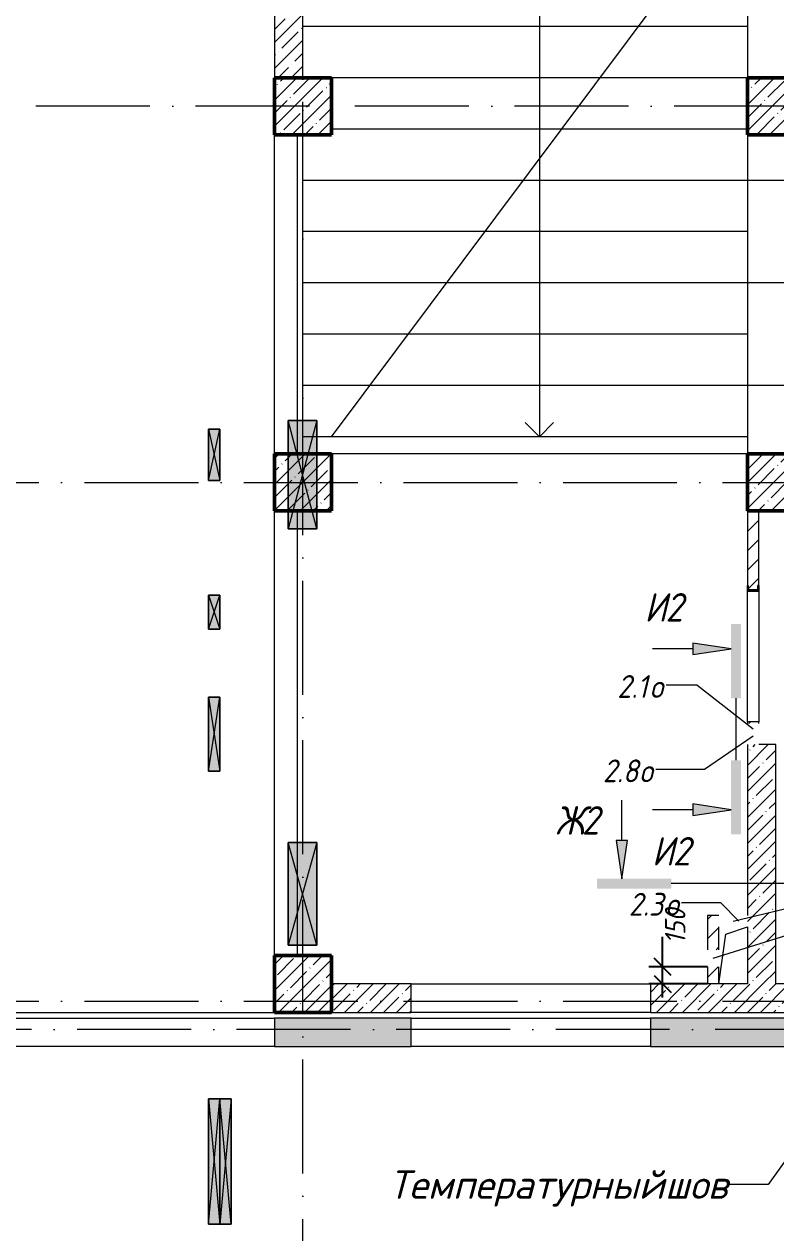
# Model space of a CAD drawing. Header units: millimetres. Extents: x -537608 to 253996, y -217170 to 186033.
# Drawn here: x -177244 to -170648, y -49141 to -38537 of the extents above; entities that cross this region are included whole.
import ezdxf

# ---------------------------------------------------------------- set-up
doc = ezdxf.new("R2010")
doc.units = ezdxf.units.MM
doc.linetypes.add('200_ШТРИХ_ш1п0_6_', pattern=[160, 100, -60])
doc.linetypes.add('50_200_ШТРИХ_1Т_ш5_п1_п1_', pattern=[1400, 1000, -200, 0, -200])
for name, color, linetype, lineweight in [('A-____-____-DIMS', 7, 'Continuous', 9), ('A-____-NOTE-TEXT', 7, 'Continuous', 9), ('A-____-NOTE-TEXT-1', 7, 'Continuous', 5), ('A-DETL-____-OTLN-4', 7, 'Continuous', 18), ('A-DETL-GENF-OTLN', 7, 'Continuous', 9), ('A-FLOR-____-OTLN', 7, 'Continuous', 9), ('A-GENM-____-MCUT', 7, 'Continuous', 25), ('A-GENM-____-OTLN', 7, 'Continuous', 9), ('A-GENM-____-OTLN-1', 7, 'Continuous', 25), ('A-GLAZ-____-IDEN', 7, 'Continuous', 9), ('A-GLAZ-____-OTLN', 7, 'Continuous', 9), ('A-WALL-____-MCUT-1', 7, 'Continuous', 9), ('A-WALL-____-OTLN', 7, 'Continuous', 9), ('A-WALL-____-PATT-1', 7, 'Continuous', 9), ('A-WALL-FNSH-MCUT-1', 7, 'Continuous', 9), ('G-____-____-TEXT', 7, 'Continuous', 9), ('I-WALL-____-OTLN', 7, 'Continuous', 9), ('S-COLS-____-MCUT', 7, 'Continuous', 50), ('S-COLS-____-OTLN', 7, 'Continuous', 9), ('S-GRID-____-OTLN-1', 7, '50_200_ШТРИХ_1Т_ш5_п1_п1_', 9), ('S-STRS-____-OTLN-1', 7, 'Continuous', 9)]:
    doc.layers.add(name, color=color, linetype=linetype, lineweight=lineweight)
for name, color, linetype, lineweight, true_color in [('A-DETL-GENF-OTLN-4', 9, '200_ШТРИХ_ш1п0_6_', 9, 0x808080), ('A-DETL-GENF-OTLN-5', 7, 'Continuous', 5, 0xc0c0c0), ('A-GLAZ-____-OTLN-1', 7, 'Continuous', 9, 0xc0c0c0)]:
    doc.layers.add(name, color=color, linetype=linetype, lineweight=lineweight, true_color=true_color)
doc.styles.add('ISOCPEUR_I', font='isocpeui.ttf', dxfattribs={"height": 300})
doc.styles.add('ISOCPEUR_I_10', font='isocpeui.ttf', dxfattribs={"width": 0.9, "height": 180})
doc.styles.add('ISOCPEUR_I_9', font='isocpeui.ttf', dxfattribs={"width": 0.9, "height": 250})
doc.dimstyles.new('ISO-1_8_0_9К_СРЕДНИЙ_Кладочные_3', dxfattribs={"dimscale": 304.8, "dimtxt": 179.276612, "dimasz": 0.492126, "dimexe": 0.393701, "dimexo": 0, "dimgap": 0, "dimtad": 1, "dimdec": 3, "dimrnd": 0.001, "dimdsep": 46, "dimtxsty": 'ISOCPEUR_I_10', "dimblk1": 'OBLIQUE', "dimblk2": 'OBLIQUE', "dimsah": 1, "dimcen": 0.09, "dimdle": 0.393701, "dimazin": 0, "dimtfac": 1, "dimtdec": 4, "dimtix": 1, "dimtmove": 0, "dimatfit": 3, "dimfxl": 1, "dimtvp": 1, "dimtolj": 1, "dimtzin": 0, "dimarcsym": 2})
pattern_1 = [(45, (-184647.67, -56738.29), (-84.8528, 84.8528), [])]
pattern_2 = [(45, (-184647.67, -56738.29), (-114.04925, 114.04925), []), (45, (-184533.62, -56738.29), (-114.04925, 114.04925), [201.612, -40.322, 3.353, -36.97])]

# ---------------------------------------------------------------- blocks, each defined once
blk = doc.blocks.new('BSC_Колонна _Прямоугольная - 500х500-V103-АР1_План отверстий 2 этажа в осях 1-64_А-ГГ')
at = {"layer": 'S-COLS-____-OTLN'}
h = blk.add_hatch(dxfattribs=at)
h.set_pattern_fill('FP_132', color=256, style=0, pattern_type=2)
h.set_pattern_definition([(45, (-9850, -9781.04), (-114.0493, 114.0493), []), (45, (-9735.95, -9781.04), (-114.0493, 114.0493), [201.613, -40.323, 3.353, -36.97])])
h.paths.add_polyline_path([(-250, -250), (250, -250), (250, 250), (-250, 250)], flags=0)
at = {"layer": 'S-COLS-____-MCUT'}
for p, q in [((250, 250), (-250, 250)), ((-250, 250), (-250, -250)), ((250, -250), (250, 250)), ((-250, -250), (250, -250))]:
    blk.add_line(p, q, dxfattribs=at)
blk = doc.blocks.new('BSC_Колонна _Прямоугольная - 500х500-V105-АР1_План отверстий 2 этажа в осях 1-64_А-ГГ')
at = {"layer": 'S-COLS-____-OTLN'}
h = blk.add_hatch(dxfattribs=at)
h.set_pattern_fill('FP_134', color=256, style=0, pattern_type=2)
h.set_pattern_definition([(45, (-9850, -17481.04), (-114.0493, 114.0493), []), (45, (-9735.95, -17481.04), (-114.0493, 114.0493), [201.613, -40.323, 3.353, -36.97])])
h.paths.add_polyline_path([(-250, -250), (250, -250), (250, 250), (-250, 250)], flags=0)
at = {"layer": 'S-COLS-____-MCUT'}
for p, q in [((250, 250), (-250, 250)), ((-250, 250), (-250, -250)), ((250, -250), (250, 250)), ((-250, -250), (250, -250))]:
    blk.add_line(p, q, dxfattribs=at)
blk = doc.blocks.new('BSC_Колонна _Прямоугольная - 500х700-V110-АР1_План отверстий 2 этажа в осях 1-64_А-ГГ')
at = {"layer": 'S-COLS-____-OTLN'}
h = blk.add_hatch(dxfattribs=at)
h.set_pattern_fill('FP_139', color=256, style=0, pattern_type=2)
h.set_pattern_definition([(315, (-17481.04, 14100), (114.0493, 114.0493), []), (315, (-17481.04, 13985.95), (114.0493, 114.0493), [201.612, -40.322, 3.353, -36.97])])
h.paths.add_polyline_path([(-250, 350), (-250, -350), (250, -350), (250, 350)], flags=0)
at = {"layer": 'S-COLS-____-MCUT'}
for p, q in [((250, 350), (-250, 350)), ((-250, 350), (-250, -350)), ((250, -350), (250, 350)), ((-250, -350), (250, -350))]:
    blk.add_line(p, q, dxfattribs=at)
blk = doc.blocks.new('BSC_Колонна _Прямоугольная - 500х700-V134-АР1_План отверстий 2 этажа в осях 1-64_А-ГГ')
at = {"layer": 'S-COLS-____-OTLN'}
h = blk.add_hatch(dxfattribs=at)
h.set_pattern_fill('FP_164', color=256, style=0, pattern_type=2)
h.set_pattern_definition([(315, (-14181.04, 14100), (114.0493, 114.0493), []), (315, (-14181.04, 13985.95), (114.0493, 114.0493), [201.612, -40.322, 3.353, -36.97])])
h.paths.add_polyline_path([(-250, 350), (-250, -350), (250, -350), (250, 350)], flags=0)
at = {"layer": 'S-COLS-____-MCUT'}
for p, q in [((250, 350), (-250, 350)), ((-250, 350), (-250, -350)), ((250, -350), (250, 350)), ((-250, -350), (250, -350))]:
    blk.add_line(p, q, dxfattribs=at)
blk = doc.blocks.new('154_Стойка_СКБ_Швеллер - СМ-2180_100-28318692-АР1_План отверстий 2 этажа в осях 1-64_А-ГГ')
at = {"layer": 'A-GENM-____-MCUT'}
for p, q in [((171, 50), (125, 50)), ((125, 50), (125, -50)), ((129.5, 42.4), (171, 42.4)), ((129.5, -42.4), (129.5, 42.4)), ((171, 42.4), (171, 50)), ((125, -50), (171, -50)), ((171, -42.4), (129.5, -42.4)), ((171, -50), (171, -42.4))]:
    blk.add_line(p, q, dxfattribs=at)
blk = doc.blocks.new('AR_Отверстие прямоугольное _в плите_ - AR_Отверстие прямоугольное _в плите_-V185-АР1_План отверстий 2 этажа в осях 1-64_А-ГГ')
at = {"layer": 'A-GENM-____-OTLN'}
for p, q in [((-63, 188), (125, 250)), ((-125, -250), (-63, 188))]:
    blk.add_line(p, q, dxfattribs=at)
blk = doc.blocks.new('AR_Отверстие прямоугольное _в стене__БезПР - AR_Отверстие прямоугольное _в стене__БезПР-30590122-АР1_План отверстий 2 этажа в осях 1-64_А-ГГ')
at = {"layer": 'A-GLAZ-____-OTLN-1'}
blk.add_hatch(color=256, dxfattribs=at).paths.add_polyline_path([(475, -125), (475, 125), (-475, 125), (-475, -125)], flags=0)
at = {"layer": 'A-DETL-GENF-OTLN'}
for p, q in [((-475, -125), (-475, 125)), ((-475, 125), (475, 125)), ((475, 125), (-475, -125)), ((-475, 125), (475, -125)), ((475, 125), (-475, 125)), ((-475, 125), (-475, -125)), ((475, 125), (475, -125)), ((475, -125), (475, 125)), ((475, -125), (-475, -125)), ((-475, -125), (475, -125))]:
    blk.add_line(p, q, dxfattribs=at)
at = {"layer": 'A-GLAZ-____-OTLN'}
blk.add_line((475, 125), (-475, 125), dxfattribs=at)
blk = doc.blocks.new('AR_Отверстие прямоугольное _в стене__БезПР - AR_Отверстие прямоугольное _в стене__БезПР-30590124-АР1_План отверстий 2 этажа в осях 1-64_А-ГГ')
at = {"layer": 'A-GLAZ-____-OTLN-1'}
blk.add_hatch(color=256, dxfattribs=at).paths.add_polyline_path([(450, -125), (450, 125), (-450, 125), (-450, -125)], flags=0)
at = {"layer": 'A-DETL-GENF-OTLN'}
for p, q in [((-450, -125), (-450, 125)), ((-450, 125), (450, 125)), ((450, 125), (-450, -125)), ((-450, 125), (450, -125)), ((450, 125), (-450, 125)), ((-450, 125), (-450, -125)), ((450, 125), (450, -125)), ((450, -125), (450, 125)), ((450, -125), (-450, -125)), ((-450, -125), (450, -125))]:
    blk.add_line(p, q, dxfattribs=at)
at = {"layer": 'A-GLAZ-____-OTLN'}
blk.add_line((450, 125), (-450, 125), dxfattribs=at)
blk = doc.blocks.new('AR_Отверстие прямоугольное _в стене__БезПР - AR_Отверстие прямоугольное _в стене__БезПР-36428237-АР1_План отверстий 2 этажа в осях 1-64_А-ГГ')
at = {"layer": 'A-GLAZ-____-OTLN'}
blk.add_hatch(color=256, dxfattribs=at).paths.add_polyline_path([(-325, -50), (325, -50), (325, 50), (-325, 50)], flags=0)
at = {"layer": 'A-DETL-GENF-OTLN'}
for p, q in [((-325, -50), (-325, 50)), ((-325, 50), (325, 50)), ((325, 50), (-325, -50)), ((-325, 50), (325, -50)), ((325, 50), (-325, 50)), ((-325, 50), (-325, -50)), ((325, 50), (325, -50)), ((325, -50), (325, 50)), ((325, -50), (-325, -50)), ((-325, -50), (325, -50))]:
    blk.add_line(p, q, dxfattribs=at)
at = {"layer": 'A-GLAZ-____-OTLN'}
blk.add_line((325, 50), (-325, 50), dxfattribs=at)
blk = doc.blocks.new('AR_Отверстие прямоугольное _в стене_ - AR_Отверстие прямоугольное _в стене__ОВ-36889588-АР1_План отверстий 2 этажа в осях 1-64_А-ГГ')
at = {"layer": 'A-GLAZ-____-OTLN'}
blk.add_hatch(color=256, dxfattribs=at).paths.add_polyline_path([(-550, -50), (550, -50), (550, 50), (-550, 50)], flags=0)
at = {"layer": 'A-DETL-GENF-OTLN'}
for p, q in [((-550, -50), (-550, 50)), ((-550, 50), (550, 50)), ((550, 50), (-550, -50)), ((-550, 50), (550, -50)), ((550, 50), (-550, 50)), ((-550, 50), (-550, -50)), ((550, 50), (550, -50)), ((550, -50), (550, 50))]:
    blk.add_line(p, q, dxfattribs=at)
blk = doc.blocks.new('AR_Отверстие прямоугольное _в стене__БезПР - AR_Отверстие прямоугольное _в стене__БезПР-36788913-АР1_План отверстий 2 этажа в осях 1-64_А-ГГ')
at = {"layer": 'A-GLAZ-____-OTLN'}
blk.add_hatch(color=256, dxfattribs=at).paths.add_polyline_path([(-225, -50), (225, -50), (225, 50), (-225, 50)], flags=0)
at = {"layer": 'A-DETL-GENF-OTLN'}
for p, q in [((-225, -50), (-225, 50)), ((-225, 50), (225, 50)), ((225, 50), (-225, -50)), ((-225, 50), (225, -50)), ((225, 50), (-225, 50)), ((-225, 50), (-225, -50)), ((225, 50), (225, -50)), ((225, -50), (225, 50)), ((225, -50), (-225, -50)), ((-225, -50), (225, -50))]:
    blk.add_line(p, q, dxfattribs=at)
at = {"layer": 'A-GLAZ-____-OTLN'}
blk.add_line((225, 50), (-225, 50), dxfattribs=at)
blk = doc.blocks.new('AR_Отверстие прямоугольное _в стене__БезПР - AR_Отверстие прямоугольное _в стене__БезПР-36788904-АР1_План отверстий 2 этажа в осях 1-64_А-ГГ')
at = {"layer": 'A-GLAZ-____-OTLN'}
blk.add_hatch(color=256, dxfattribs=at).paths.add_polyline_path([(150, -50), (150, 50), (-150, 50), (-150, -50)], flags=0)
at = {"layer": 'A-DETL-GENF-OTLN'}
for p, q in [((-150, -50), (-150, 50)), ((-150, 50), (150, 50)), ((150, 50), (-150, -50)), ((-150, 50), (150, -50)), ((150, 50), (-150, 50)), ((-150, 50), (-150, -50)), ((150, 50), (150, -50)), ((150, -50), (150, 50)), ((150, -50), (-150, -50)), ((-150, -50), (150, -50))]:
    blk.add_line(p, q, dxfattribs=at)
at = {"layer": 'A-GLAZ-____-OTLN'}
blk.add_line((150, 50), (-150, 50), dxfattribs=at)
blk = doc.blocks.new('AR_Отверстие прямоугольное _в стене_ - AR_Отверстие прямоугольное _в стене__ОВ-36943067-АР1_План отверстий 2 этажа в осях 1-64_А-ГГ')
at = {"layer": 'A-GLAZ-____-OTLN'}
blk.add_hatch(color=256, dxfattribs=at).paths.add_polyline_path([(-550, -50), (550, -50), (550, 50), (-550, 50)], flags=0)
at = {"layer": 'A-DETL-GENF-OTLN'}
for p, q in [((-550, -50), (-550, 50)), ((-550, 50), (550, 50)), ((550, 50), (-550, -50)), ((-550, 50), (550, -50)), ((550, 50), (-550, 50)), ((-550, 50), (-550, -50)), ((550, 50), (550, -50)), ((550, -50), (550, 50)), ((550, -50), (-550, -50)), ((-550, -50), (550, -50))]:
    blk.add_line(p, q, dxfattribs=at)
blk = doc.blocks.new('DET_L_Имитация разреза_ISO2-5 - Влево-36878805-АР1_План отверстий 2 этажа в осях 1-64_А-ГГ')
at = {"layer": 'A-DETL-GENF-OTLN-5'}
blk.add_line((143, 0), (687, 0), dxfattribs=at)
blk = doc.blocks.new('DET_L_Имитация разреза_ISO2-5 - Низ-36884722-АР1_План отверстий 2 этажа в осях 1-64_А-ГГ')
at = {"layer": 'A-DETL-GENF-OTLN-5'}
blk.add_line((143, 0), (1257, 0), dxfattribs=at)
blk = doc.blocks.new('_Oblique')
at = {"color": 0, "linetype": 'ByBlock', "lineweight": -2}
blk.add_line((-0.5, -0.5), (0.5, 0.5), dxfattribs=at)
blk = doc.blocks.new('*D2539')
at = {"layer": 'A-____-____-DIMS', "color": 0, "lineweight": -2, "transparency": 16777216}
for p, q in [((-171641, -46807), (-171641, -46544)), ((-171248, -46807), (-171761, -46807)), ((-171641, -47077), (-171641, -46807)), ((-171248, -46957), (-171761, -46957))]:
    blk.add_line(p, q, dxfattribs=at)
at = {"layer": 'Defpoints', "color": 0, "transparency": 16777216}
for p in [(-171641, -46807), (-171248, -46807), (-171248, -46957)]:
    blk.add_point(p, dxfattribs=at)
at = {"layer": 'A-____-____-DIMS', "color": 0, "lineweight": -2, "transparency": 16777216, "xscale": 150, "yscale": 150, "zscale": 150}
for p, rotation in [((-171641, -46807), 90), ((-171641, -46957), 270)]:
    blk.add_blockref('_Oblique', p, dxfattribs=dict(at, rotation=rotation))
at = {"layer": 'A-____-____-DIMS', "color": 0, "transparency": 16777216, "insert": (-171621, -46608), "char_height": 180, "width": 368.21, "attachment_point": 1, "rotation": 90, "line_spacing_factor": 1.149209, "style": 'ISOCPEUR_I_10'}
blk.add_mtext('\\A1;150', dxfattribs=at)

msp = doc.modelspace()

# ---------------------------------------------------------------- hatches: boundary and pattern name
at = {"layer": 'A-____-NOTE-TEXT-1'}
for points in [[(-170954.3042, -44450.341), (-170954.3042, -43800.341), (-171041.0408, -43800.341), (-171041.0408, -44450.341)], [(-171374.6822, -44066.1891), (-171041.0408, -44016.1891), (-171374.6822, -43966.1891)], [(-170954.3042, -45644.1537), (-170954.3042, -44994.1537), (-171041.0408, -44994.1537), (-171041.0408, -45644.1537)], [(-171374.6822, -45478.3057), (-171041.0408, -45428.3057), (-171374.6822, -45378.3057)], [(-172000.3975, -46033.8791), (-171950.3975, -45700.2377), (-172050.3975, -45700.2377)], [(-172216.2455, -46120.6157), (-171566.2455, -46120.6157), (-171566.2455, -46033.8791), (-172216.2455, -46033.8791)]]:
    msp.add_hatch(color=256, dxfattribs=at).paths.add_polyline_path(points, flags=0)
at = {"layer": 'A-WALL-____-PATT-1'}
h = msp.add_hatch(dxfattribs=at)
h.set_pattern_fill('FP_25', color=256, style=0, pattern_type=2)
h.set_pattern_definition(pattern_2)
h.paths.add_polyline_path([(-175047.6725, -39007.2474), (-174797.6725, -39007.2474), (-174797.6725, -38157.2474), (-175047.6725, -38157.2474), (-175047.6725, -38802.5009)], flags=0)
h.paths.add_polyline_path([(-175047.6725, -37857.2474), (-174797.6725, -37857.2474), (-174797.6725, -35107.2474), (-175047.6725, -35107.2474), (-175047.6725, -35362.5249)], flags=0)
h = msp.add_hatch(dxfattribs=at)
h.set_pattern_fill('FP_4', color=256, style=0, pattern_type=2)
h.set_pattern_definition(pattern_1)
h.paths.add_polyline_path([(-170897.6725, -44672.2474), (-170797.6725, -44672.2474), (-170797.6725, -44657.2474), (-170897.6725, -44657.2474)], flags=0)
h.paths.add_polyline_path([(-170805.2725, -43502.7474), (-170804.244, -43461.2474), (-170797.6725, -43461.2474), (-170797.6725, -42807.2474), (-170897.6725, -42807.2474), (-170897.6725, -43461.2474), (-170890.0725, -43461.2474), (-170890.0725, -43502.7474)], flags=0)
h = msp.add_hatch(dxfattribs=at)
h.set_pattern_fill('FP_25', color=256, style=0, pattern_type=2)
h.set_pattern_definition(pattern_2)
h.paths.add_polyline_path([(-170897.6725, -46957.2474), (-170647.6725, -46957.2474), (-170647.6725, -44857.2474), (-170897.6725, -44857.2474), (-170897.6725, -46457.2474)], flags=0)
h = msp.add_hatch(dxfattribs=at)
h.set_pattern_fill('FP_4', color=256, style=0, pattern_type=2)
h.set_pattern_definition(pattern_1)
h.paths.add_polyline_path([(-171247.6725, -46957.2474), (-171147.6725, -46957.2474), (-171147.6725, -46807.2474), (-171247.6725, -46807.2474)], flags=0)
h.paths.add_polyline_path([(-171187.6725, -46657.2474), (-171147.6725, -46657.2474), (-171147.6725, -46357.2474), (-171247.6725, -46357.2474), (-171247.6725, -46657.2474)], flags=0)
h = msp.add_hatch(dxfattribs=at)
h.set_pattern_fill('FP_25', color=256, style=0, pattern_type=2)
h.set_pattern_definition(pattern_2)
h.paths.add_polyline_path([(-161797.6725, -47207.2474), (-161797.6725, -46957.2474), (-161997.6725, -46957.2474), (-161997.6725, -47207.2474)], flags=0)
h.paths.add_polyline_path([(-164097.6725, -47207.2474), (-164097.6725, -46957.2474), (-171747.6725, -46957.2474), (-171747.6725, -47207.2474), (-166986.7192, -47207.2474)], flags=0)
h.paths.add_polyline_path([(-174056.5764, -47207.2474), (-173847.6725, -47207.2474), (-173847.6725, -46957.2474), (-174547.6725, -46957.2474), (-174547.6725, -47207.2474)], flags=0)
h = msp.add_hatch(dxfattribs=at)
h.set_pattern_fill('FP_25', color=256, style=0, pattern_type=2)
h.set_pattern_definition(pattern_2)
h.paths.add_polyline_path([(-161997.6725, -47507.2474), (-161097.6725, -47507.2474), (-161097.6725, -47257.2474), (-161997.6725, -47257.2474)], flags=0)
h.paths.add_polyline_path([(-164097.6725, -47507.2474), (-164097.6725, -47257.2474), (-171747.6725, -47257.2474), (-171747.6725, -47507.2474), (-166986.7192, -47507.2474)], flags=0)
h.paths.add_polyline_path([(-173847.6725, -47507.2474), (-173847.6725, -47257.2474), (-175047.6725, -47257.2474), (-175047.6725, -47507.2474), (-174056.5764, -47507.2474)], flags=0)
h.paths.add_polyline_path([(-179358.9692, -47507.2474), (-179047.6725, -47507.2474), (-179047.6725, -47257.2474), (-186597.6725, -47257.2474), (-186597.6725, -47507.2474), (-181126.4335, -47507.2474)], flags=0)
at = {"layer": 'S-COLS-____-OTLN'}
h = msp.add_hatch(dxfattribs=at)
h.set_pattern_fill('FP_25', color=256, style=0, pattern_type=2)
h.set_pattern_definition(pattern_2)
h.paths.add_polyline_path([(-175047.6725, -42807.2474), (-174547.6725, -42807.2474), (-174547.6725, -42307.2474), (-175047.6725, -42307.2474)], flags=0)

# ---------------------------------------------------------------- linework, layer by layer
at = {"layer": 'A-____-NOTE-TEXT'}
for p, q in [((-171041.0408, -44016.1891), (-171374.6822, -43966.1891)), ((-171374.6822, -43966.1891), (-171374.6822, -44066.1891)), ((-171374.6822, -44016.1891), (-171730.9322, -44016.1891)), ((-171374.6822, -44066.1891), (-171041.0408, -44016.1891)), ((-172000.3975, -45700.2377), (-172000.3975, -45343.9877)), ((-171374.6822, -45378.3057), (-171374.6822, -45478.3057)), ((-171041.0408, -45428.3057), (-171374.6822, -45378.3057)), ((-171374.6822, -45428.3057), (-171730.9322, -45428.3057)), ((-171374.6822, -45478.3057), (-171041.0408, -45428.3057)), ((-171950.3975, -45700.2377), (-172050.3975, -45700.2377)), ((-172050.3975, -45700.2377), (-172000.3975, -46033.8791)), ((-172000.3975, -46033.8791), (-171950.3975, -45700.2377))]:
    msp.add_line(p, q, dxfattribs=at)
at = {"layer": 'A-DETL-____-OTLN-4'}
msp.add_line((-174547.6725, -42157.2474), (-161347.6725, -24507.2474), dxfattribs=at)
at = {"layer": 'A-FLOR-____-OTLN'}
for p, q in [((-174797.6725, -42307.2474), (-174797.6725, -39507.2474)), ((-170897.6725, -42307.2474), (-174547.6725, -42307.2474)), ((-179047.6725, -47207.2474), (-175047.6725, -47207.2474))]:
    msp.add_line(p, q, dxfattribs=at)
at = {"layer": 'A-GLAZ-____-IDEN'}
for p, q in [((-171339.5757, -44335.2154), (-171610.708, -44335.2154)), ((-170847.6725, -44722.2474), (-171339.5757, -44335.2154)), ((-170847.6725, -44782.2474), (-171272.8706, -45075.4193)), ((-171272.8706, -45075.4193), (-171702.2032, -45075.4193)), ((-171131.2546, -46245.9531), (-171474.5304, -46245.9531)), ((-170972.6725, -46407.2474), (-171131.2546, -46245.9531)), ((-171022.6725, -46407.2474), (-170333.0268, -46240.3105)), ((-171197.6725, -46732.2474), (-170333.0268, -46460.5183))]:
    msp.add_line(p, q, dxfattribs=at)
at = {"layer": 'A-WALL-____-MCUT-1'}
for p, q in [((-175047.6725, -38157.2474), (-175047.6725, -39007.2474)), ((-174797.6725, -39007.2474), (-174797.6725, -38157.2474)), ((-170897.6725, -44857.2474), (-170897.6725, -46357.2474)), ((-170647.6725, -44857.2474), (-170797.6725, -44857.2474)), ((-170647.6725, -46957.2474), (-170647.6725, -44857.2474)), ((-170897.6725, -46457.2474), (-170897.6725, -46957.2474)), ((-173847.6725, -46957.2474), (-174547.6725, -46957.2474)), ((-173847.6725, -47207.2474), (-173847.6725, -46957.2474)), ((-170897.6725, -46957.2474), (-171747.6725, -46957.2474)), ((-171747.6725, -46957.2474), (-171747.6725, -47207.2474)), ((-168197.6725, -46957.2474), (-170647.6725, -46957.2474)), ((-173847.6725, -47257.2474), (-175047.6725, -47257.2474)), ((-175047.6725, -47257.2474), (-175047.6725, -47507.2474)), ((-174547.6725, -47207.2474), (-173847.6725, -47207.2474)), ((-173847.6725, -47507.2474), (-173847.6725, -47257.2474)), ((-171747.6725, -47207.2474), (-164097.6725, -47207.2474)), ((-164097.6725, -47257.2474), (-171747.6725, -47257.2474)), ((-171747.6725, -47257.2474), (-171747.6725, -47507.2474)), ((-175047.6725, -47507.2474), (-173847.6725, -47507.2474)), ((-171747.6725, -47507.2474), (-164097.6725, -47507.2474))]:
    msp.add_line(p, q, dxfattribs=at)
at = {"layer": 'A-WALL-____-OTLN'}
for p, q in [((-173847.6725, -46957.2474), (-171747.6725, -46957.2474)), ((-179047.6725, -47257.2474), (-175047.6725, -47257.2474)), ((-171747.6725, -47207.2474), (-173847.6725, -47207.2474)), ((-173847.6725, -47257.2474), (-171747.6725, -47257.2474)), ((-175047.6725, -47507.2474), (-179047.6725, -47507.2474)), ((-171747.6725, -47507.2474), (-173847.6725, -47507.2474))]:
    msp.add_line(p, q, dxfattribs=at)
at = {"layer": 'A-WALL-FNSH-MCUT-1'}
for p, q in [((-170897.6725, -42807.2474), (-170897.6725, -43461.2474)), ((-170797.6725, -43461.2474), (-170797.6725, -42807.2474)), ((-170897.6725, -44657.2474), (-170897.6725, -44672.2474)), ((-170797.6725, -44657.2474), (-170897.6725, -44657.2474)), ((-170797.6725, -44672.2474), (-170797.6725, -44657.2474)), ((-171147.6725, -46357.2474), (-171247.6725, -46357.2474)), ((-171247.6725, -46357.2474), (-171247.6725, -46657.2474)), ((-171147.6725, -46657.2474), (-171147.6725, -46457.2474)), ((-171247.6725, -46807.2474), (-171247.6725, -46957.2474)), ((-171147.6725, -46957.2474), (-171147.6725, -46807.2474))]:
    msp.add_line(p, q, dxfattribs=at)
at = {"layer": 'G-____-____-TEXT'}
for p, q in [((-169658.7082, -47239.0883), (-170714.8006, -48717.2202)), ((-170714.8006, -48717.2202), (-171079.067, -48717.2202))]:
    msp.add_line(p, q, dxfattribs=at)
at = {"layer": 'I-WALL-____-OTLN'}
for p, q in [((-175047.6725, -42307.2474), (-175047.6725, -39507.2474)), ((-174847.6725, -39507.2474), (-174847.6725, -42307.2474)), ((-175047.6725, -46707.2474), (-175047.6725, -42807.2474)), ((-174847.6725, -42807.2474), (-174847.6725, -46707.2474)), ((-170897.6725, -44657.2474), (-170897.6725, -43507.2474)), ((-170797.6725, -43507.2474), (-170797.6725, -44657.2474))]:
    msp.add_line(p, q, dxfattribs=at)
at = {"layer": 'S-COLS-____-MCUT'}
for p, q in [((-174547.6725, -42307.2474), (-175047.6725, -42307.2474)), ((-175047.6725, -42307.2474), (-175047.6725, -42807.2474)), ((-174547.6725, -42807.2474), (-174547.6725, -42307.2474)), ((-175047.6725, -42807.2474), (-174547.6725, -42807.2474))]:
    msp.add_line(p, q, dxfattribs=at)
at = {"layer": 'S-GRID-____-OTLN-1'}
for p, q in [((-174797.6725, -61220.8957), (-174797.6725, -6857.3298)), ((-157939.9334, -39257.2474), (-189316.4427, -39257.2474)), ((-189316.4427, -42557.2474), (-157939.9334, -42557.2474)), ((-189316.4427, -47107.2474), (-160777.0718, -47107.2474)), ((-80573.2659, -47357.2474), (-189093.2365, -47357.2474))]:
    msp.add_line(p, q, dxfattribs=at)
at = {"layer": 'S-STRS-____-OTLN-1'}
for p, q in [((-172722.6725, -38107.2474), (-172722.6725, -38557.2474)), ((-170897.6725, -38107.2474), (-170897.6725, -39007.2474)), ((-170897.6725, -38557.2474), (-174797.6725, -38557.2474)), ((-170897.6725, -38557.2474), (-174797.6725, -38557.2474)), ((-172722.6725, -38557.2474), (-172722.6725, -39007.2474)), ((-170897.6725, -38557.2474), (-170897.6725, -39007.2474)), ((-170897.6725, -39007.2474), (-174547.6725, -39007.2474)), ((-170897.6725, -39007.2474), (-174547.6725, -39007.2474)), ((-172722.6725, -39007.2474), (-172722.6725, -39457.2474)), ((-170897.6725, -39457.2474), (-174547.6725, -39457.2474)), ((-170897.6725, -39457.2474), (-174547.6725, -39457.2474)), ((-172722.6725, -39457.2474), (-172722.6725, -39907.2474)), ((-170897.6725, -39507.2474), (-170897.6725, -39907.2474)), ((-170897.6725, -39507.2474), (-170897.6725, -39907.2474)), ((-170897.6725, -39907.2474), (-174797.6725, -39907.2474)), ((-170897.6725, -39907.2474), (-174797.6725, -39907.2474)), ((-172722.6725, -39907.2474), (-172722.6725, -40357.2474)), ((-170897.6725, -39907.2474), (-170897.6725, -40807.2474)), ((-163297.6725, -39907.2474), (-170897.6725, -39907.2474)), ((-163297.6725, -39907.2474), (-170897.6725, -39907.2474)), ((-170897.6725, -40357.2474), (-174797.6725, -40357.2474)), ((-170897.6725, -40357.2474), (-174797.6725, -40357.2474)), ((-172722.6725, -40357.2474), (-172722.6725, -40807.2474)), ((-170897.6725, -40357.2474), (-170897.6725, -40807.2474)), ((-170897.6725, -40807.2474), (-174797.6725, -40807.2474)), ((-170897.6725, -40807.2474), (-174797.6725, -40807.2474)), ((-172722.6725, -40807.2474), (-172722.6725, -41257.2474)), ((-170897.6725, -40807.2474), (-170897.6725, -41707.2474)), ((-163297.6725, -40807.2474), (-170897.6725, -40807.2474)), ((-163297.6725, -40807.2474), (-170897.6725, -40807.2474)), ((-170897.6725, -41257.2474), (-174797.6725, -41257.2474)), ((-170897.6725, -41257.2474), (-174797.6725, -41257.2474)), ((-172722.6725, -41257.2474), (-172722.6725, -41707.2474)), ((-170897.6725, -41257.2474), (-170897.6725, -41707.2474)), ((-170897.6725, -41707.2474), (-174797.6725, -41707.2474)), ((-170897.6725, -41707.2474), (-174797.6725, -41707.2474)), ((-172722.6725, -41707.2474), (-172722.6725, -42157.2474)), ((-170897.6725, -41707.2474), (-170897.6725, -42307.2474)), ((-163297.6725, -41707.2474), (-170897.6725, -41707.2474)), ((-163297.6725, -41707.2474), (-170897.6725, -41707.2474)), ((-172722.6725, -42157.2474), (-172847.6725, -42032.2474)), ((-172722.6725, -42157.2474), (-172597.6725, -42032.2474)), ((-170897.6725, -42157.2474), (-174797.6725, -42157.2474))]:
    msp.add_line(p, q, dxfattribs=at)

# ---------------------------------------------------------------- block references
at = {"layer": 'A-DETL-GENF-OTLN-4'}
for name, p, rotation in [('DET_L_Имитация разреза_ISO2-5 - Влево-36878805-АР1_План отверстий 2 этажа в осях 1-64_А-ГГ', (-170997.6725, -44307.2474), 270.0000000000005), ('DET_L_Имитация разреза_ISO2-5 - Низ-36884722-АР1_План отверстий 2 этажа в осях 1-64_А-ГГ', (-170309.3392, -46077.2474), 180)]:
    msp.add_blockref(name, p, dxfattribs=dict(at, rotation=rotation))
at = {"layer": 'A-GENM-____-OTLN'}
msp.add_blockref('AR_Отверстие прямоугольное _в плите_ - AR_Отверстие прямоугольное _в плите_-V185-АР1_План отверстий 2 этажа в осях 1-64_А-ГГ', (-171022.6725, -46707.2474), dxfattribs=at)
at = {"layer": 'A-GENM-____-OTLN-1', "rotation": 89.99999999999993}
msp.add_blockref('154_Стойка_СКБ_Швеллер - СМ-2180_100-28318692-АР1_План отверстий 2 этажа в осях 1-64_А-ГГ', (-170847.6725, -43632.2474), dxfattribs=at)
at = {"layer": 'A-GLAZ-____-OTLN'}
for name, p, rotation in [('AR_Отверстие прямоугольное _в стене__БезПР - AR_Отверстие прямоугольное _в стене__БезПР-36788913-АР1_План отверстий 2 этажа в осях 1-64_А-ГГ', (-175577.1575, -42315.6377), 89.99999999999991), ('AR_Отверстие прямоугольное _в стене__БезПР - AR_Отверстие прямоугольное _в стене__БезПР-30590122-АР1_План отверстий 2 этажа в осях 1-64_А-ГГ', (-174802.1575, -42490.6377), 269.9999999999999), ('AR_Отверстие прямоугольное _в стене__БезПР - AR_Отверстие прямоугольное _в стене__БезПР-36788904-АР1_План отверстий 2 этажа в осях 1-64_А-ГГ', (-175577.1575, -43695.6377), 89.99999999999991), ('AR_Отверстие прямоугольное _в стене__БезПР - AR_Отверстие прямоугольное _в стене__БезПР-36428237-АР1_План отверстий 2 этажа в осях 1-64_А-ГГ', (-175577.1575, -44765.6377), 89.99999999999991), ('AR_Отверстие прямоугольное _в стене__БезПР - AR_Отверстие прямоугольное _в стене__БезПР-30590124-АР1_План отверстий 2 этажа в осях 1-64_А-ГГ', (-174802.1575, -46165.6377), 269.9999999999999), ('AR_Отверстие прямоугольное _в стене_ - AR_Отверстие прямоугольное _в стене__ОВ-36889588-АР1_План отверстий 2 этажа в осях 1-64_А-ГГ', (-175577.1575, -48515.6377), 89.99999999999991), ('AR_Отверстие прямоугольное _в стене_ - AR_Отверстие прямоугольное _в стене__ОВ-36943067-АР1_План отверстий 2 этажа в осях 1-64_А-ГГ', (-175477.1575, -48515.6377), 269.9999999999999)]:
    msp.add_blockref(name, p, dxfattribs=dict(at, rotation=rotation))
at = {"layer": 'S-COLS-____-OTLN'}
for name, p in [('BSC_Колонна _Прямоугольная - 500х500-V105-АР1_План отверстий 2 этажа в осях 1-64_А-ГГ', (-174797.6725, -39257.2474)), ('BSC_Колонна _Прямоугольная - 500х500-V103-АР1_План отверстий 2 этажа в осях 1-64_А-ГГ', (-174797.6725, -46957.2474))]:
    msp.add_blockref(name, p, dxfattribs=at)
at = {"layer": 'S-COLS-____-OTLN', "rotation": 89.9999999999999}
for name, p in [('BSC_Колонна _Прямоугольная - 500х700-V110-АР1_План отверстий 2 этажа в осях 1-64_А-ГГ', (-170547.6725, -39257.2474)), ('BSC_Колонна _Прямоугольная - 500х700-V134-АР1_План отверстий 2 этажа в осях 1-64_А-ГГ', (-170547.6725, -42557.2474))]:
    msp.add_blockref(name, p, dxfattribs=at)

# ---------------------------------------------------------------- texts
at = {"layer": 'A-____-NOTE-TEXT', "char_height": 250, "attachment_point": 1, "style": 'ISOCPEUR_I'}
for s, insert, width in [('\\fISOCPEUR|b0|i1|c204|p34|;\\W.9;И', (-171801.0629, -43528.1809), 223.670813), ('\\fISOCPEUR|b0|i1|c204|p34|;\\W.9;2', (-171616.516, -43528.1809), 202.02525), ('\\fISOCPEUR|b0|i1|c204|p34|;\\W.9;Ж', (-172583.8059, -45397.4497), 281.392312), ('\\fISOCPEUR|b0|i1|c204|p34|;\\W.9;2', (-172351.634, -45397.4497), 202.02525), ('\\fISOCPEUR|b0|i1|c204|p34|;\\W.9;И', (-171736.294, -45668.0072), 223.670813), ('\\fISOCPEUR|b0|i1|c204|p34|;\\W.9;2', (-171551.7471, -45668.0072), 202.02525)]:
    msp.add_mtext(s, dxfattribs=dict(at, insert=insert, width=width))
at = {"layer": 'A-GLAZ-____-IDEN', "char_height": 200, "attachment_point": 1, "style": 'ISOCPEUR_I_9'}
for s, insert, width in [('2.1', (-172039.6657, -44247.6008), 346.329), ('\\fISOCPEUR|b0|i1|c204|p34|;\\W.9;о', (-171753.9157, -44247.6008), 158.734125), ('2.8', (-172166.2525, -44987.8047), 389.620125), ('\\fISOCPEUR|b0|i1|c204|p34|;\\W.9;о', (-171844.7838, -44987.8047), 158.734125), ('2.3', (-171938.5798, -46158.3385), 389.620125), ('\\fISOCPEUR|b0|i1|c204|p34|;\\W.9;о', (-171617.111, -46158.3385), 158.734125)]:
    msp.add_mtext(s, dxfattribs=dict(at, insert=insert, width=width))
at = {"layer": 'G-____-____-TEXT', "char_height": 250, "attachment_point": 1, "style": 'ISOCPEUR_I'}
for s, insert, width in [('Температурный', (-174044.3586, -48592.2202), 2763.416813), ('шов', (-171621.4367, -48592.2202), 656.582063)]:
    msp.add_mtext(s, dxfattribs=dict(at, insert=insert, width=width))

# ---------------------------------------------------------------- dimensions: what is measured, and where the dimension line sits
at = {"layer": 'A-____-____-DIMS'}
dim = msp.add_linear_dim(base=(-171641.0809, -46807.2474), p1=(-171247.6725, -46957.2474), p2=(-171247.6725, -46807.2474), angle=90, dimstyle='ISO-1_8_0_9К_СРЕДНИЙ_Кладочные_3', override={"dimpost": '<>', "dimfxl": 150}, dxfattribs=at)
dim.commit()
dim.dimension.update_dxf_attribs({"geometry": '*D2539', "text_midpoint": (-171500.8036, -46544.1815), "dimtype": 160, "text_rotation": 90})

doc.saveas('drawing.dxf')
